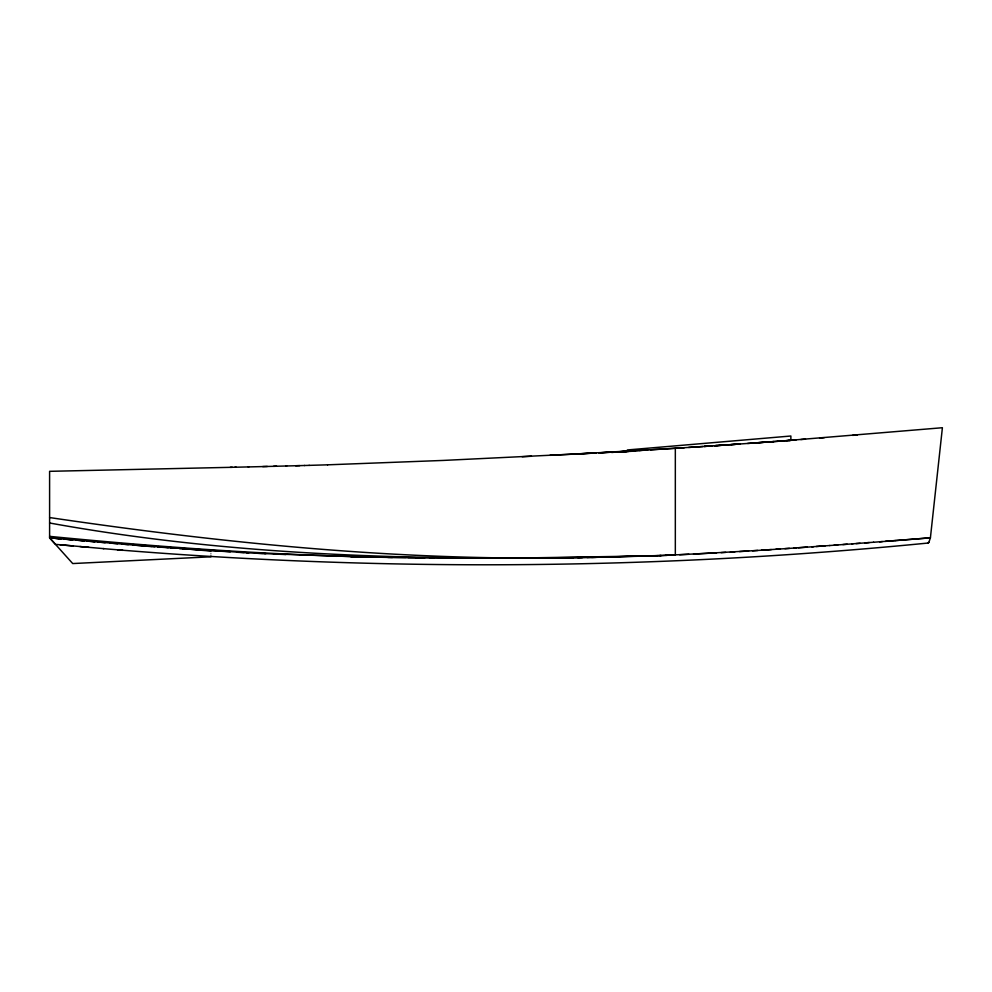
<?xml version="1.0" encoding="UTF-8"?>
<svg xmlns="http://www.w3.org/2000/svg" width="992" height="992" viewBox="0 0 992 992"><rect width="100%" height="100%" fill="white"/><g stroke="black" fill="none" stroke-linecap="round" stroke-linejoin="round"><path stroke-width="0.74" stroke-dasharray="4.96 3.72" d="M210.936 553.114L210.936 554.218"/><path stroke-width="1.49" d="M232.277 467.294L49.6 471.324L49.6 537.825L55.49 544.36L107.533 548.985C380.37 571.876 655.836 569.892 928.115 543.033A3.98 3.98 0 0 0 928.884 542.302L930.409 537.825L942.4 427.726L786.743 440.609M852.55 435.376L857.262 434.98M819.578 438.055L824.278 437.683M895.664 540.566L930.409 537.825L885.397 541.359M796.105 439.902L782.056 440.969M800.792 439.543L805.492 439.171M873.63 542.227L856.059 543.566M873.468 542.277L882.384 541.558M879.619 541.806L895.503 540.541M777.381 441.316L783.94 440.795M852.959 543.827L834.012 545.203M851.657 543.889L860.114 543.294M864.85 542.897L869.24 542.562M768.701 441.936L758.706 442.692M768.044 442.01L773.822 441.552M772.706 441.663L778.906 441.18M789.558 440.386L791.418 440.262L783.209 440.919M829.585 545.526L837.843 544.955M842.84 544.546L847.255 544.224M747.621 443.449L754.044 443.027M752.99 443.064L763.53 442.308M780.654 441.105L736.647 444.23M811.803 546.803L829.932 545.526M816.255 546.48L825.146 545.848M731.017 444.614L739.772 444.007M798.399 547.745L807.339 547.113M813.527 546.704L793.91 548.055M639.245 450.48L642.618 450.256M709.714 446.078L712.368 445.892M721.891 445.247L714.228 445.768M715.021 445.718L735.407 444.329M725.301 445.011L740.069 444.007M784.92 548.663L789.421 548.365M796.526 547.894L761.459 550.225M788.962 440.423L790.091 440.349M704.01 446.45L726.107 444.974M715.393 445.693L716.819 445.594M775.893 549.27L780.406 548.973M702.882 446.512L688.671 447.442M698.901 446.784L712.169 445.904M771.367 549.568L752.544 550.783M684.331 447.714L628.717 451.062M698.244 446.822L650.355 449.86M632.462 450.951L627.353 451.273L627.353 449.959L790.872 436.009L790.872 440.374M635.029 450.802L647.801 450.008M757.752 550.448L693.52 554.069M739.499 551.564L748.638 551.019M730.348 552.11L734.923 551.837M721.159 552.631L725.76 552.37M573.128 454.113L614.817 451.844M614.383 452.005L598.622 452.836M617.483 451.844L626.138 451.372M716.571 552.879L660.746 555.582M549.965 455.316L578.361 453.89M579.675 453.828L596.217 452.972M600.929 452.761L614.817 452.042M619.454 451.806L627.18 451.41M596.291 452.997L443.399 460.424L327.583 464.826M522.164 456.717L531.427 456.258M665.694 555.371L675.329 554.9L675.329 448.434M688.907 554.292L679.656 554.726M675.031 554.925L659.407 555.632M651.88 555.855L661.143 555.508L608.989 556.946M656.568 555.743L658.006 555.694M655.067 555.805L512.901 558.149M647.255 556.016L591.654 557.442M327.608 464.826L309.045 465.372M304.408 465.508L309.244 465.372M295.653 465.744L304.693 465.496M285.882 466.004L299.782 465.632M273.532 466.314L286.713 465.98M276.619 466.24L248.198 466.934M262.719 466.575L267.344 466.463M234.918 467.232L248.818 466.91M614.817 556.958L619.454 556.847M230.28 467.331L236.183 467.207M604.488 557.02C418.674 562.873 233.219 544.633 49.6 517.551M587.028 557.529L596.291 557.343M590.029 557.256C409.448 560.48 227.714 555.322 49.6 522.995M577.753 557.665L582.391 557.591M563.865 557.839L573.128 557.727M526.802 558.112L536.064 558.05M503.626 558.174L522.164 558.112M485.1 558.174L508.264 558.136M475.838 558.149L494.363 558.149M480.463 558.124L448.037 558.05M438.774 557.988L466.562 558.074M452.674 558.012L457.3 558.037M415.611 557.789L443.399 557.95M429.499 557.826L434.136 557.864M424.874 557.777L407.886 557.69M415.611 557.665L387.81 557.405M406.336 557.541C287.159 556.363 168.194 547.894 49.6 536.374M392.435 557.479L350.746 556.661M358.459 556.834L263.81 553.598M327.596 556.016L336.846 556.289M299.782 555.074L304.408 555.247M285.882 554.528L273.532 553.995M254.956 553.176L265.806 553.648M262.719 553.499L246.19 552.742M237.522 552.296L248.818 552.804M244.181 552.569L143.803 545.86M103.887 548.663L103.131 548.601M230.28 551.812L179.329 548.539M170.054 547.869L174.691 548.204M168.516 547.758L157.703 546.939M151.528 546.468L154.616 546.704M142.265 545.736L132.99 544.992M151.342 546.604L49.6 537.825L72.714 563.555L210.936 556.797L210.936 556.053M49.6 537.825L59.681 538.644M64.728 539.053L72.292 539.66M76.074 539.97L83.626 540.578M87.408 540.888L94.972 541.508M97.501 541.706L105.065 542.326M110.1 542.723L117.664 543.343M121.446 543.653L129.01 544.261M132.792 544.571L155.471 546.406M158.001 546.617L168.082 547.435M170.599 547.634L180.68 548.452M181.945 548.551L210.936 551.093M123.727 544.224L128.365 544.608M117.552 543.715L109.827 543.07M105.189 542.674L98.245 542.078M86.664 541.074L94.773 541.781M84.345 540.876L77.401 540.268M117.502 549.866L122.884 550.337M54.238 538.234L61.182 538.842M63.5 539.053L72.763 539.859M73.396 545.96L62.236 544.968M59.954 544.757L61.095 544.868M79.943 546.542L81.567 546.679M88.945 547.336L82.2 546.741M628.705 451.422A657.113 36.791 -2.5 0 1 611.556 452.389A657.2 37.076 -2.5 0 0 635.054 451.087M704.481 446.425A280.972 0.893 -4.5 0 1 710.036 446.04M627.725 451.248A657.088 36.828 -2.5 0 1 615.338 451.955M628.482 451.013A652.426 36.307 -2.5 0 1 609.968 452.067M928.884 542.302A3.856 3.695 -58.8 0 1 928.115 543.033"/></g></svg>
